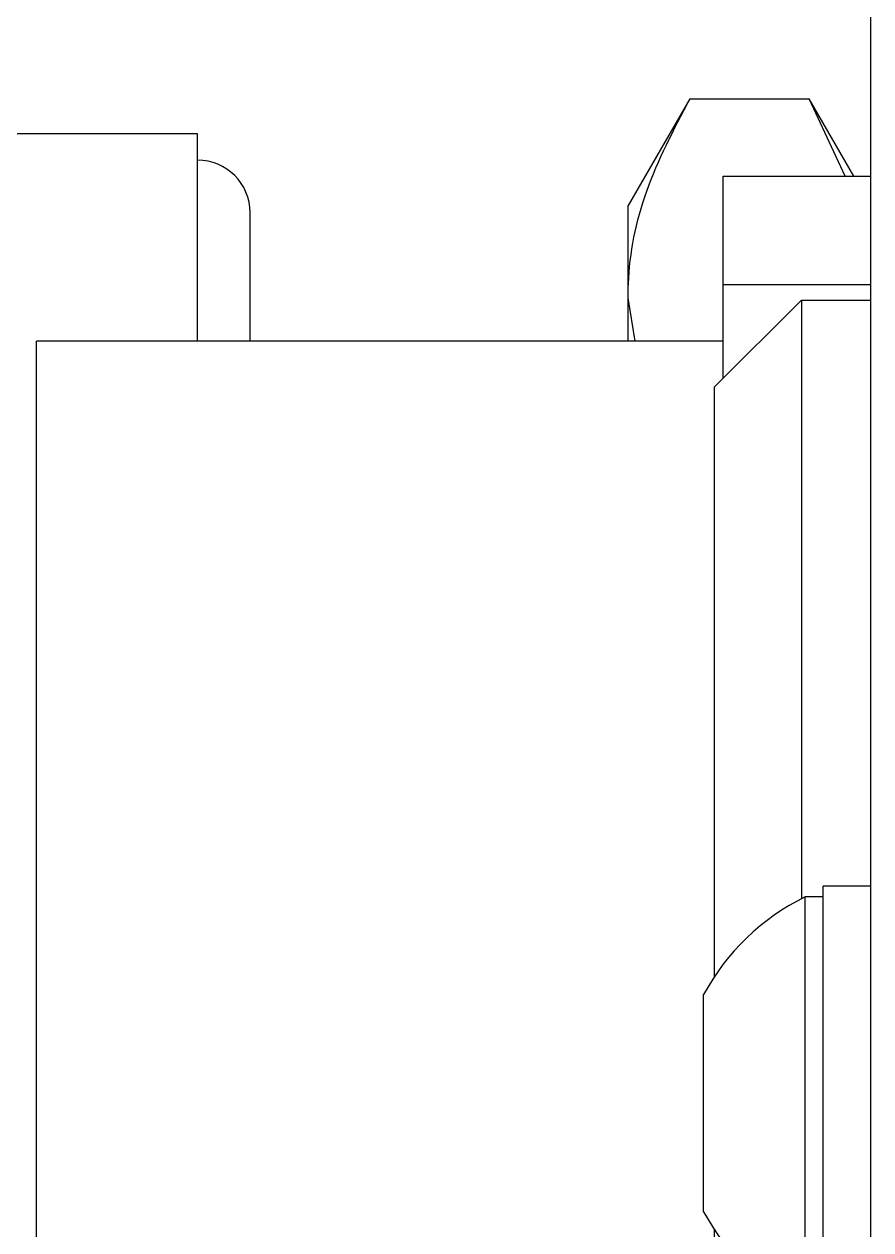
# Model space of a CAD drawing. Header units: millimetres. Extents: x 0 to 279, y 0 to 216.
# Drawn here: x 92.31 to 96.21, y 87.29 to 92.85 of the extents above; entities that cross this region are included whole.
import ezdxf

# ---------------------------------------------------------------- set-up
doc = ezdxf.new("R2010")
doc.units = ezdxf.units.MM

msp = doc.modelspace()

# ---------------------------------------------------------------- linework, layer by layer
at = {"color": 7, "linetype": 'Continuous', "lineweight": 25}
for p, q in [((96.2104, 42.8383), (96.2104, 98.8383)), ((95.3764, 92.5045), (95.0928, 92.0133)), ((95.3764, 92.5045), (95.9268, 92.5045)), ((96.1325, 92.1483), (95.9268, 92.5045)), ((96.0925, 92.1483), (95.9268, 92.5045)), ((93.111, 92.3435), (92.0442, 92.3435)), ((93.111, 91.3883), (93.111, 92.3435)), ((95.5304, 92.1483), (96.2104, 92.1483)), ((95.5304, 91.6483), (95.5304, 92.1483)), ((95.0928, 91.5879), (95.0928, 92.0133)), ((93.3529, 91.3883), (93.3529, 91.9806)), ((95.5304, 91.2183), (95.5304, 91.6483)), ((96.2104, 91.6483), (95.5304, 91.6483)), ((95.126, 91.3883), (95.0928, 91.5879)), ((95.0928, 91.3883), (95.0928, 91.5879)), ((95.8904, 91.5783), (95.4904, 91.1783)), ((95.8904, 91.5783), (95.8904, 88.8196)), ((95.8904, 91.5783), (96.2104, 91.5783)), ((95.5304, 91.3883), (92.3704, 91.3883)), ((92.3704, 86.5012), (92.3704, 91.3883)), ((95.4904, 88.462), (95.4904, 91.1783)), ((96.2104, 88.8783), (95.9904, 88.8783)), ((95.9904, 87.8783), (95.9904, 88.8783)), ((95.9904, 88.8283), (95.9079, 88.8283)), ((95.9079, 88.392), (95.9079, 88.8283)), ((95.4404, 88.1487), (95.4404, 88.3783)), ((95.9079, 86.9283), (95.9079, 88.392)), ((95.4404, 87.3783), (95.4404, 88.1487)), ((95.9904, 86.8783), (95.9904, 87.8783)), ((95.4904, 86.5283), (95.4904, 87.2946))]:
    msp.add_line(p, q, dxfattribs=at)
for centre, radius, start, end in [((93.111, 91.9806), 0.2419, 0, 90), ((96.372, 87.8783), 1.0573, 116.0373, 151.7773), ((96.372, 87.8783), 1.0573, 208.2227, 243.9627)]:
    msp.add_arc(centre, radius, start, end, dxfattribs=at)
msp.add_open_spline([(95.0928, 91.5879), (95.0931, 91.6097), (95.0957, 91.7742), (95.1576, 92.0844), (95.303, 92.3636), (95.3764, 92.5045)], degree=3, knots=[0, 0, 0, 0, 0.0701048, 0.5307921, 1, 1, 1, 1], dxfattribs=at)

doc.saveas('drawing.dxf')
